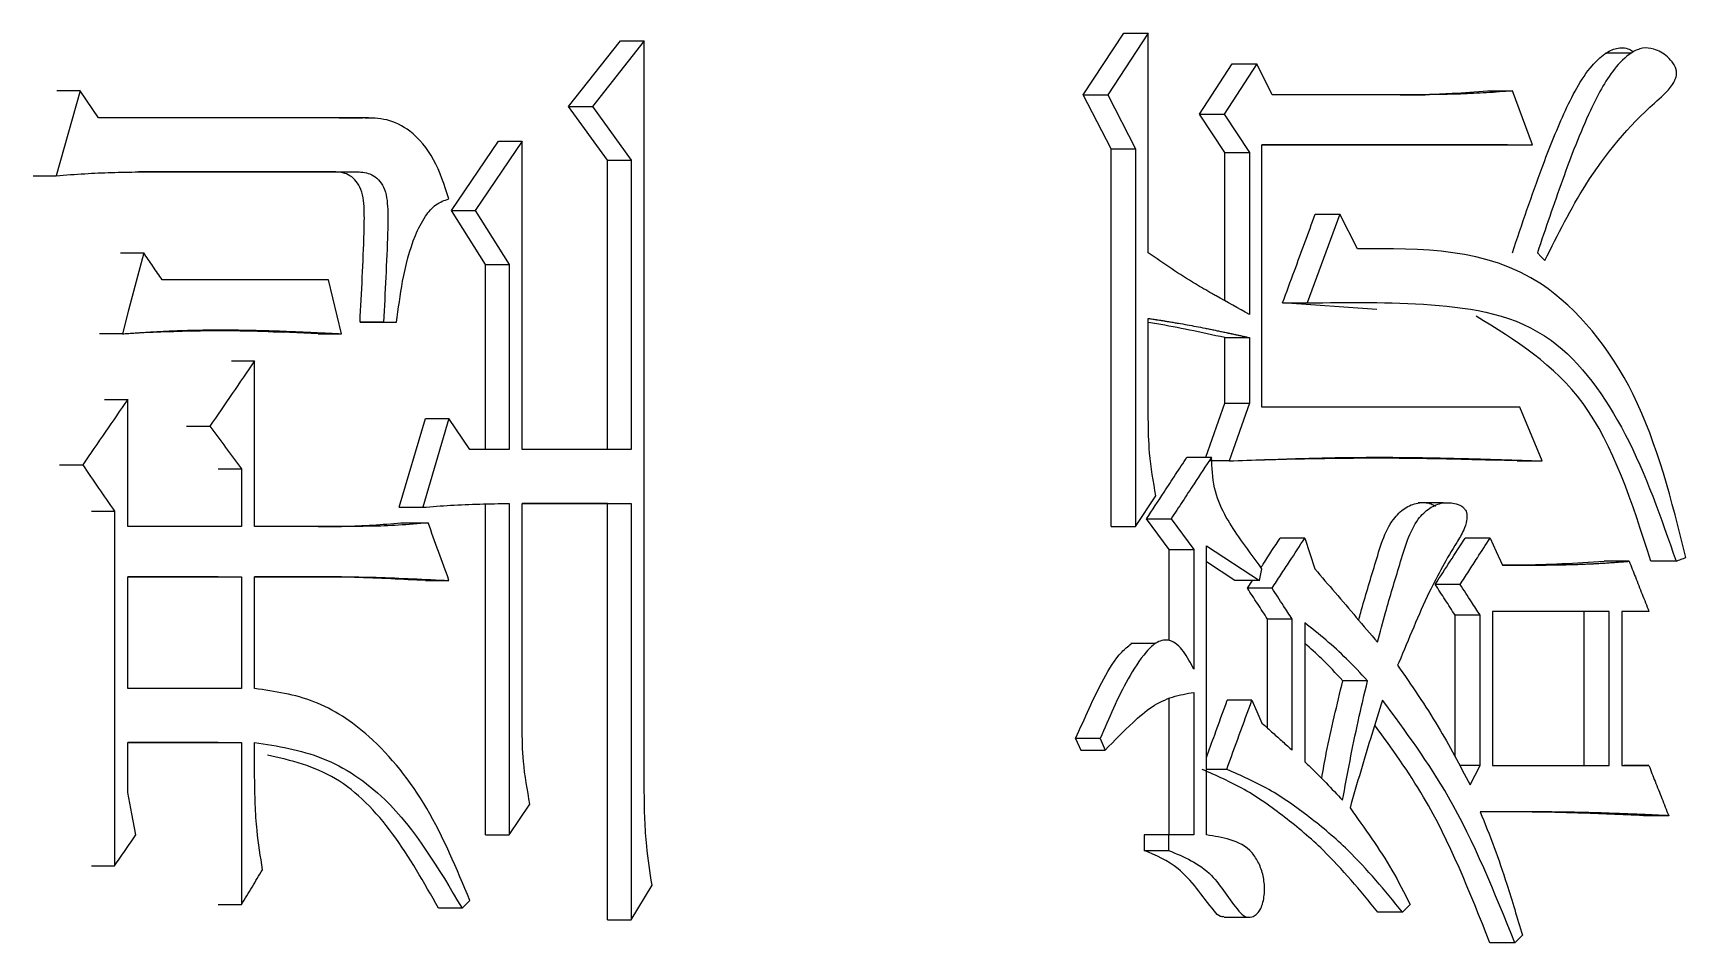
# Model space of a CAD drawing. Header units: millimetres. Extents: x 2028 to 4172, y 863 to 2379.
# Drawn here: x 2936.919 to 2941.558, y 1086.72 to 1089.273 of the extents above; entities that cross this region are included whole.
import ezdxf

# ---------------------------------------------------------------- set-up
doc = ezdxf.new("R2010")
doc.units = ezdxf.units.MM

msp = doc.modelspace()

# ---------------------------------------------------------------- linework, layer by layer
at = {"color": 7, "linetype": 'Continuous', "lineweight": 25}
for p, q in [((2938.4223, 1089.0672), (2938.5678, 1089.2511)), ((2938.6347, 1089.2511), (2938.489, 1089.0672)), ((2938.5678, 1089.2511), (2938.6347, 1089.2511)), ((2938.6347, 1087.1417), (2938.6347, 1089.2511)), ((2939.8668, 1089.0997), (2939.9805, 1089.2728)), ((2940.0492, 1089.2728), (2939.9353, 1089.0997)), ((2939.9805, 1089.2728), (2940.0492, 1089.2728)), ((2940.0492, 1088.6562), (2940.0492, 1089.2728)), ((2940.1932, 1089.0456), (2940.2851, 1089.1862)), ((2940.3543, 1089.1862), (2940.2622, 1089.0456)), ((2940.2851, 1089.1862), (2940.3543, 1089.1862)), ((2940.3967, 1089.0997), (2940.3543, 1089.1862)), ((2941.4043, 1089.2161), (2941.3329, 1089.2161)), ((2937.0509, 1089.1105), (2936.9838, 1088.8725)), ((2937.0509, 1089.1105), (2936.9862, 1089.1105)), ((2937.1031, 1089.0348), (2937.0509, 1089.1105)), ((2939.8668, 1089.0997), (2939.9353, 1089.0997)), ((2939.945, 1088.9483), (2939.8668, 1089.0997)), ((2939.9353, 1089.0997), (2940.0137, 1088.9483)), ((2940.8263, 1089.0997), (2940.3967, 1089.0997)), ((2940.7566, 1089.0997), (2940.8263, 1089.0997)), ((2941.0013, 1089.1105), (2941.0714, 1089.1105)), ((2941.1273, 1088.9591), (2941.0714, 1089.1105)), ((2938.4223, 1089.0672), (2938.489, 1089.0672)), ((2938.5315, 1088.9158), (2938.4223, 1089.0672)), ((2938.489, 1089.0672), (2938.5983, 1088.9158)), ((2940.1932, 1089.0456), (2940.2622, 1089.0456)), ((2940.2639, 1088.9374), (2940.1932, 1089.0456)), ((2940.2622, 1089.0456), (2940.333, 1088.9374)), ((2937.8439, 1089.0348), (2937.1031, 1089.0348)), ((2937.778, 1089.0348), (2937.8439, 1089.0348)), ((2937.8794, 1089.0342), (2937.8503, 1089.0342)), ((2938.0936, 1088.7752), (2938.2253, 1088.9699)), ((2938.2917, 1088.9699), (2938.1599, 1088.7752)), ((2938.2253, 1088.9699), (2938.2917, 1088.9699)), ((2938.2917, 1088.1045), (2938.2917, 1088.9699)), ((2940.3684, 1088.9591), (2941.1273, 1088.9591)), ((2940.3684, 1088.2235), (2940.3684, 1088.9591)), ((2941.0571, 1088.9591), (2940.3684, 1088.9591)), ((2941.0571, 1088.9591), (2941.1273, 1088.9591)), ((2938.5315, 1088.9158), (2938.5983, 1088.9158)), ((2938.5315, 1088.1045), (2938.5315, 1088.9158)), ((2938.5983, 1088.9158), (2938.5983, 1088.1045)), ((2939.945, 1088.9483), (2940.0137, 1088.9483)), ((2939.945, 1087.8882), (2939.945, 1088.9483)), ((2940.2639, 1088.9374), (2940.333, 1088.9374)), ((2940.2639, 1088.5216), (2940.2639, 1088.9374)), ((2940.333, 1088.9374), (2940.333, 1088.4831)), ((2936.9191, 1088.8725), (2936.9838, 1088.8725)), ((2937.2147, 1088.8833), (2937.8291, 1088.8833)), ((2937.7633, 1088.8833), (2937.2147, 1088.8833)), ((2937.7634, 1088.8833), (2937.8292, 1088.8833)), ((2938.0936, 1088.7752), (2938.1599, 1088.7752)), ((2938.1887, 1088.6237), (2938.0936, 1088.7752)), ((2938.1599, 1088.7752), (2938.2551, 1088.6237)), ((2940.5873, 1088.7644), (2940.4956, 1088.5156)), ((2940.5178, 1088.7644), (2940.5873, 1088.7644)), ((2940.6366, 1088.667), (2940.5873, 1088.7644)), ((2937.1646, 1088.6562), (2937.2296, 1088.6562)), ((2937.7849, 1088.429), (2937.748, 1088.5804)), ((2938.1887, 1088.6237), (2938.2551, 1088.6237)), ((2938.1887, 1088.1045), (2938.1887, 1088.6237)), ((2938.2551, 1088.6237), (2938.2551, 1088.1045)), ((2940.6905, 1088.4976), (2940.4263, 1088.5156)), ((2940.4263, 1088.5156), (2940.4956, 1088.5156)), ((2937.9028, 1088.4615), (2937.8368, 1088.4615)), ((2937.8736, 1088.4615), (2937.9396, 1088.4615)), ((2937.9028, 1088.4615), (2937.9396, 1088.4615)), ((2940.0492, 1088.191), (2940.0492, 1088.4723)), ((2937.1701, 1088.429), (2937.1052, 1088.429)), ((2937.7191, 1088.429), (2937.6196, 1088.4339)), ((2937.7191, 1088.429), (2937.7849, 1088.429)), ((2940.2639, 1088.4182), (2940.333, 1088.4182)), ((2940.2639, 1088.2343), (2940.2639, 1088.4182)), ((2940.333, 1088.4182), (2940.333, 1088.2343)), ((2937.4757, 1088.3533), (2937.5411, 1088.3533)), ((2937.5411, 1087.8881), (2937.5411, 1088.3533)), ((2937.12, 1088.2451), (2937.1849, 1088.2451)), ((2937.1849, 1087.8881), (2937.1849, 1088.2451)), ((2940.2111, 1088.0829), (2940.2639, 1088.2343)), ((2940.2639, 1088.2343), (2940.333, 1088.2343)), ((2940.333, 1088.2343), (2940.2764, 1088.0721)), ((2941.0923, 1088.2235), (2940.3684, 1088.2235)), ((2941.1552, 1088.0721), (2941.0923, 1088.2235)), ((2937.3499, 1088.1694), (2937.4152, 1088.1694)), ((2937.947, 1087.9422), (2938.0204, 1088.191)), ((2938.0865, 1088.191), (2938.0131, 1087.9422)), ((2938.0204, 1088.191), (2938.0865, 1088.191)), ((2938.1452, 1088.1045), (2938.0865, 1088.191)), ((2938.2551, 1088.1045), (2938.1452, 1088.1045)), ((2938.5983, 1088.1045), (2938.2917, 1088.1045)), ((2940.1578, 1088.0829), (2940.2268, 1088.0829)), ((2940.2764, 1088.0721), (2940.2197, 1088.0721)), ((2941.085, 1088.0721), (2941.0122, 1088.0748)), ((2941.085, 1088.0721), (2941.1552, 1088.0721)), ((2936.9936, 1088.0612), (2937.0584, 1088.0612)), ((2937.4387, 1088.0504), (2937.5041, 1088.0504)), ((2937.5041, 1088.0504), (2937.5041, 1087.8881)), ((2937.0829, 1087.9314), (2937.1477, 1087.9314)), ((2937.947, 1087.9422), (2938.0131, 1087.9422)), ((2938.1887, 1087.0228), (2938.1887, 1087.9516)), ((2938.2551, 1087.953), (2938.2551, 1087.0228)), ((2938.2917, 1087.953), (2938.5983, 1087.953)), ((2938.2917, 1087.3256), (2938.2917, 1087.953)), ((2938.5315, 1087.953), (2938.2917, 1087.953)), ((2938.5315, 1087.953), (2938.5983, 1087.953)), ((2938.5315, 1086.7848), (2938.5315, 1087.953)), ((2938.5983, 1087.953), (2938.5983, 1086.7848)), ((2940.0137, 1087.8882), (2940.0706, 1087.9747)), ((2940.8771, 1087.9543), (2940.8065, 1087.9543)), ((2937.5041, 1087.8881), (2937.1849, 1087.8881)), ((2937.7849, 1087.8881), (2937.5411, 1087.8881)), ((2937.7191, 1087.8881), (2937.7849, 1087.8881)), ((2937.9617, 1087.899), (2938.0278, 1087.899)), ((2939.945, 1087.8882), (2940.0137, 1087.8882)), ((2940.0444, 1087.9098), (2940.1132, 1087.9098)), ((2940.1082, 1087.8233), (2940.0444, 1087.9098)), ((2940.1132, 1087.9098), (2940.1771, 1087.8233)), ((2940.4885, 1087.8557), (2940.4192, 1087.8557)), ((2941.0085, 1087.8557), (2940.9385, 1087.8557)), ((2940.1082, 1087.8233), (2940.1771, 1087.8233)), ((2940.1082, 1087.568), (2940.1082, 1087.8233)), ((2940.1771, 1087.8233), (2940.1771, 1087.4879)), ((2940.2126, 1087.8341), (2940.3613, 1087.7367)), ((2941.3988, 1087.7908), (2941.3283, 1087.7908)), ((2937.1849, 1087.4338), (2937.1849, 1087.7475)), ((2937.1849, 1087.7475), (2937.5041, 1087.7475)), ((2937.4387, 1087.7475), (2937.1849, 1087.7475)), ((2937.4387, 1087.7475), (2937.5041, 1087.7475)), ((2937.5041, 1087.7475), (2937.5041, 1087.4338)), ((2937.5411, 1087.7475), (2937.7849, 1087.7475)), ((2937.5411, 1087.4338), (2937.5411, 1087.7475)), ((2937.7191, 1087.7475), (2937.5411, 1087.7475)), ((2937.7849, 1087.7475), (2937.7191, 1087.7475)), ((2940.2922, 1087.7367), (2940.2126, 1087.7889)), ((2940.3613, 1087.7367), (2940.3684, 1087.7692)), ((2938.0204, 1087.7367), (2938.0865, 1087.7367)), ((2940.3613, 1087.7367), (2940.2922, 1087.7367)), ((2940.3275, 1087.7151), (2940.3416, 1087.7367)), ((2940.3967, 1087.7151), (2940.3275, 1087.7151)), ((2940.9245, 1087.7259), (2940.8546, 1087.7259)), ((2940.4532, 1087.6285), (2940.384, 1087.6285)), ((2940.384, 1087.3226), (2940.384, 1087.6285)), ((2940.4532, 1087.2608), (2940.4532, 1087.6285)), ((2940.4885, 1087.6177), (2940.4885, 1087.2283)), ((2940.9805, 1087.6394), (2940.9105, 1087.6394)), ((2940.9105, 1087.2422), (2940.9105, 1087.6394)), ((2940.9805, 1087.2175), (2940.9805, 1087.6394)), ((2941.3432, 1087.6502), (2941.0155, 1087.6502)), ((2941.0155, 1087.6502), (2941.0155, 1087.2175)), ((2941.2728, 1087.2175), (2941.2728, 1087.6502)), ((2941.3432, 1087.2175), (2941.3432, 1087.6502)), ((2941.4543, 1087.6502), (2941.3779, 1087.6502)), ((2941.3779, 1087.6502), (2941.3779, 1087.2175)), ((2940.0688, 1087.5596), (2940.0001, 1087.5596)), ((2937.5041, 1087.4338), (2937.1849, 1087.4338)), ((2940.1771, 1087.423), (2940.1771, 1087.0228)), ((2940.6647, 1087.4555), (2940.5952, 1087.4555)), ((2940.1082, 1087.0228), (2940.1082, 1087.4052)), ((2940.3401, 1087.4014), (2940.271, 1087.4014)), ((2937.1849, 1087.2824), (2937.5041, 1087.2824)), ((2937.1849, 1087.1417), (2937.1849, 1087.2824)), ((2937.4387, 1087.2824), (2937.1849, 1087.2824)), ((2937.4387, 1087.2824), (2937.5041, 1087.2824)), ((2937.5041, 1087.2824), (2937.5041, 1086.828)), ((2937.5411, 1087.185), (2937.5411, 1087.2824)), ((2939.914, 1087.2932), (2939.8454, 1087.2932)), ((2939.8454, 1087.2932), (2939.8596, 1087.2608)), ((2939.914, 1087.2932), (2939.9282, 1087.2608)), ((2939.8596, 1087.2608), (2939.9282, 1087.2608)), ((2940.9805, 1087.2175), (2940.9237, 1087.2175)), ((2941.0155, 1087.2175), (2941.3432, 1087.2175)), ((2941.0155, 1087.2175), (2941.2728, 1087.2175)), ((2941.2728, 1087.2175), (2941.3432, 1087.2175)), ((2941.3779, 1087.2175), (2941.4543, 1087.2175)), ((2941.3779, 1087.2175), (2941.3838, 1087.2175)), ((2941.4543, 1087.2175), (2941.3838, 1087.2175)), ((2938.2551, 1087.0228), (2938.3137, 1087.1093)), ((2941.5098, 1087.0769), (2941.4392, 1087.0769)), ((2940.1061, 1087.0228), (2940.0373, 1087.0228)), ((2940.0373, 1087.0228), (2940.0373, 1086.9795)), ((2940.1061, 1087.0228), (2940.1061, 1086.9795)), ((2940.1771, 1087.0228), (2940.1061, 1087.0228)), ((2940.0373, 1086.9795), (2940.1061, 1086.9795)), ((2938.5983, 1086.7848), (2938.6565, 1086.8821)), ((2937.4387, 1086.828), (2937.5041, 1086.828)), ((2938.1232, 1086.8172), (2938.057, 1086.8172)), ((2938.1232, 1086.8172), (2938.1452, 1086.8389)), ((2940.7631, 1086.8064), (2940.7842, 1086.8281)), ((2940.262, 1086.7918), (2940.3315, 1086.7918)), ((2941.0783, 1086.7199), (2941.0993, 1086.7415)), ((2941.0783, 1086.7199), (2941.0083, 1086.7199))]:
    msp.add_line(p, q, dxfattribs=at)
at = {"color": 7, "linetype": 'Continuous', "lineweight": 25, "flags": 128}
for points in [[(2940.0137, 1088.9483), (2940.0137, 1088.5279), (2940.0137, 1087.8882)], [(2937.2296, 1088.6562), (2937.2048, 1088.5616), (2937.1874, 1088.4953), (2937.1701, 1088.429)], [(2941.1413, 1088.6561), (2941.1517, 1088.6453), (2941.1622, 1088.6345)], [(2937.1477, 1087.9314), (2937.1477, 1087.4338), (2937.1477, 1086.9362)], [(2940.4885, 1087.8557), (2940.5026, 1087.8124), (2940.5167, 1087.7692)], [(2941.0085, 1087.8557), (2941.026, 1087.8179), (2941.0434, 1087.78)], [(2940.2126, 1087.0228), (2940.2126, 1087.4284), (2940.2126, 1087.8341)], [(2941.5306, 1087.7908), (2941.5019, 1087.7908), (2941.4809, 1087.7908), (2941.4599, 1087.7908)], [(2940.3401, 1087.4014), (2940.3543, 1087.3689), (2940.3684, 1087.3365)], [(2940.2693, 1087.2067), (2940.2519, 1087.2067), (2940.2344, 1087.2067), (2940.2126, 1087.2067)], [(2940.9525, 1087.1634), (2940.9665, 1087.1904), (2940.9805, 1087.2175)], [(2937.2073, 1087.0228), (2937.1961, 1087.0822), (2937.1849, 1087.1417)], [(2938.1887, 1087.0228), (2938.2053, 1087.0228), (2938.2219, 1087.0228), (2938.2551, 1087.0228)], [(2937.0829, 1086.9362), (2937.099, 1086.9362), (2937.1153, 1086.9362), (2937.1477, 1086.9362)], [(2938.5315, 1086.7848), (2938.5482, 1086.7848), (2938.5649, 1086.7848), (2938.5983, 1086.7848)], [(2940.7631, 1086.8064), (2940.7377, 1086.8064), (2940.7156, 1086.8064), (2940.6935, 1086.8064)]]:
    msp.add_lwpolyline(points, dxfattribs=at)
at = {"color": 7, "linetype": 'Continuous', "lineweight": 25}
for points, knots in [([(2941.0711, 1088.6561), (2941.0983, 1088.7365), (2941.1432, 1088.8691), (2941.2134, 1089.0482), (2941.2716, 1089.1601), (2941.3275, 1089.2148), (2941.3633, 1089.2325), (2941.3927, 1089.2324), (2941.4074, 1089.2226), (2941.4115, 1089.2198)], [0, 0, 0, 0, 0.3361485, 0.5545018, 0.7752187, 0.8508574, 0.9131508, 0.9759063, 1, 1, 1, 1]), ([(2941.1622, 1088.6345), (2941.1988, 1088.7075), (2941.2842, 1088.8777), (2941.4142, 1089.0319), (2941.5093, 1089.1098), (2941.5274, 1089.1399), (2941.5316, 1089.152), (2941.5321, 1089.1637), (2941.5296, 1089.1752), (2941.5216, 1089.191), (2941.5014, 1089.2124), (2941.4716, 1089.2295), (2941.4362, 1089.2329), (2941.3966, 1089.2151), (2941.3427, 1089.16), (2941.2774, 1089.0365), (2941.2103, 1088.8602), (2941.1643, 1088.7243), (2941.1413, 1088.6561)], [0, 0, 0, 0, 0.163054, 0.3801016, 0.4338943, 0.4429487, 0.4520876, 0.4580059, 0.4639132, 0.4738466, 0.4929621, 0.5283931, 0.555625, 0.5828501, 0.6338445, 0.7244784, 0.8619279, 1, 1, 1, 1]), ([(2940.7566, 1089.0997), (2940.7809, 1089.1), (2940.8297, 1089.1005), (2940.9113, 1089.1038), (2940.9684, 1089.1081), (2941.0013, 1089.1105)], [0, 0, 0, 0, 0.297859, 0.595729, 1, 1, 1, 1]), ([(2941.0714, 1089.1105), (2941.0472, 1089.1087), (2940.9987, 1089.1049), (2940.917, 1089.101), (2940.8595, 1089.1002), (2940.8263, 1089.0997)], [0, 0, 0, 0, 0.29749, 0.594994, 1, 1, 1, 1]), ([(2938.0865, 1088.8076), (2938.0739, 1088.8458), (2938.0492, 1088.9207), (2937.985, 1088.9987), (2937.9126, 1089.0341), (2937.8667, 1089.0345), (2937.8439, 1089.0348)], [0, 0, 0, 0, 0.2915358, 0.5725288, 0.7872386, 1, 1, 1, 1]), ([(2936.9838, 1088.8725), (2937.0107, 1088.8746), (2937.0626, 1088.8786), (2937.1396, 1088.8818), (2937.1897, 1088.8828), (2937.2147, 1088.8833)], [0, 0, 0, 0, 0.349385, 0.674644, 1, 1, 1, 1]), ([(2937.8368, 1088.4615), (2937.8413, 1088.5455), (2937.8468, 1088.6514), (2937.8499, 1088.7773), (2937.8432, 1088.842), (2937.805, 1088.8808), (2937.7771, 1088.8825), (2937.7633, 1088.8833)], [0, 0, 0, 0, 0.512304, 0.645208, 0.775979, 0.889287, 1, 1, 1, 1]), ([(2937.8291, 1088.8833), (2937.843, 1088.8825), (2937.8709, 1088.8808), (2937.9092, 1088.842), (2937.9159, 1088.7773), (2937.9128, 1088.6514), (2937.9072, 1088.5455), (2937.9028, 1088.4615)], [0, 0, 0, 0, 0.110827, 0.224198, 0.354947, 0.487818, 1, 1, 1, 1]), ([(2937.9396, 1088.4615), (2937.9445, 1088.4999), (2937.9553, 1088.5832), (2937.9811, 1088.686), (2938.0167, 1088.7564), (2938.0489, 1088.7948), (2938.0739, 1088.8033), (2938.0865, 1088.8076)], [0, 0, 0, 0, 0.277213, 0.601616, 0.758833, 0.878188, 1, 1, 1, 1]), ([(2940.4263, 1088.5156), (2940.4373, 1088.5455), (2940.4581, 1088.602), (2940.4886, 1088.6849), (2940.5081, 1088.7379), (2940.5178, 1088.7644)], [0, 0, 0, 0, 0.361499, 0.68075, 1, 1, 1, 1]), ([(2937.2816, 1088.5804), (2937.2729, 1088.5931), (2937.2556, 1088.6183), (2937.2382, 1088.6435), (2937.2296, 1088.6562)], [0, 0, 0, 0, 0.499998, 1, 1, 1, 1]), ([(2940.333, 1088.4831), (2940.3018, 1088.5003), (2940.2668, 1088.5197), (2940.2163, 1088.5485), (2940.1518, 1088.5855), (2940.093, 1088.626), (2940.0492, 1088.6562)], [0, 0, 0, 0, 0.3251759, 0.3658228, 0.5284142, 1, 1, 1, 1]), ([(2941.5583, 1087.8016), (2941.5184, 1087.961), (2941.4408, 1088.2714), (2941.1155, 1088.6713), (2940.817, 1088.6686), (2940.6366, 1088.667)], [0, 0, 0, 0, 0.294377, 0.573566, 1, 1, 1, 1]), ([(2937.748, 1088.5804), (2937.6787, 1088.5804), (2937.5236, 1088.5804), (2937.3678, 1088.5804), (2937.2816, 1088.5804)], [0, 0, 0, 0, 0.447226, 1, 1, 1, 1]), ([(2940.4956, 1088.5156), (2940.6108, 1088.5171), (2940.8409, 1088.5203), (2941.177, 1088.4684), (2941.4051, 1088.1531), (2941.4882, 1087.9132), (2941.5306, 1087.7908)], [0, 0, 0, 0, 0.273656, 0.546764, 0.768873, 1, 1, 1, 1]), ([(2937.1701, 1088.429), (2937.1725, 1088.4292), (2937.1772, 1088.4295), (2937.1844, 1088.4299), (2937.1915, 1088.4304), (2937.1987, 1088.4309), (2937.2059, 1088.4314), (2937.213, 1088.4318), (2937.2202, 1088.4323), (2937.2262, 1088.4327), (2937.2321, 1088.433), (2937.2381, 1088.4334), (2937.2476, 1088.434), (2937.2572, 1088.4345), (2937.2691, 1088.4352), (2937.281, 1088.4359), (2937.2953, 1088.4366), (2937.3239, 1088.4379), (2937.3859, 1088.44), (2937.4622, 1088.4404), (2937.5288, 1088.4392), (2937.562, 1088.4383), (2937.5858, 1088.4377), (2937.6048, 1088.4371), (2937.6285, 1088.4362), (2937.6475, 1088.4354), (2937.6665, 1088.4346), (2937.6807, 1088.4339), (2937.6949, 1088.4333), (2937.7092, 1088.4326), (2937.721, 1088.4321), (2937.7305, 1088.4317), (2937.7376, 1088.4313), (2937.7447, 1088.431), (2937.7518, 1088.4307), (2937.7589, 1088.4303), (2937.766, 1088.43), (2937.772, 1088.4297), (2937.7782, 1088.4294), (2937.7822, 1088.4292), (2937.7849, 1088.429)], [0, 0, 0, 0, 0.011607, 0.023213, 0.034819, 0.046426, 0.058032, 0.069639, 0.081245, 0.092852, 0.098655, 0.110262, 0.121868, 0.145081, 0.156687, 0.1799, 0.203113, 0.226326, 0.31918, 0.504901, 0.597754, 0.64418, 0.667393, 0.713819, 0.737032, 0.783458, 0.806671, 0.829884, 0.853097, 0.87631, 0.899523, 0.911129, 0.922736, 0.934342, 0.945949, 0.957555, 0.969162, 0.980768, 0.986572, 1, 1, 1, 1]), ([(2937.8368, 1088.4615), (2937.8437, 1088.4615), (2937.8559, 1088.4615), (2937.8682, 1088.4615), (2937.8736, 1088.4615)], [0, 0, 0, 0, 0.56, 1, 1, 1, 1]), ([(2940.0492, 1088.4723), (2940.0513, 1088.472), (2940.0555, 1088.4713), (2940.0607, 1088.4705), (2940.0659, 1088.4697), (2940.0701, 1088.469), (2940.0743, 1088.4683), (2940.0785, 1088.4677), (2940.0826, 1088.467), (2940.0879, 1088.4662), (2940.092, 1088.4655), (2940.0972, 1088.4647), (2940.1025, 1088.4638), (2940.1087, 1088.4628), (2940.115, 1088.4618), (2940.1212, 1088.4607), (2940.1275, 1088.4597), (2940.14, 1088.4576), (2940.167, 1088.4528), (2940.194, 1088.4476), (2940.2148, 1088.4435), (2940.2231, 1088.4418), (2940.2313, 1088.4401), (2940.2417, 1088.4379), (2940.25, 1088.4362), (2940.2583, 1088.4345), (2940.2645, 1088.4331), (2940.2696, 1088.432), (2940.2748, 1088.4309), (2940.279, 1088.43), (2940.2831, 1088.4291), (2940.2872, 1088.4282), (2940.2914, 1088.4273), (2940.2965, 1088.4262), (2940.3007, 1088.4253), (2940.3058, 1088.4242), (2940.31, 1088.4233), (2940.3141, 1088.4224), (2940.3182, 1088.4215), (2940.3224, 1088.4206), (2940.3276, 1088.4194), (2940.3308, 1088.4187), (2940.333, 1088.4182)], [0, 0, 0, 0, 0.021952, 0.043903, 0.054879, 0.07683, 0.087806, 0.098782, 0.120733, 0.131709, 0.15366, 0.164636, 0.186587, 0.208539, 0.23049, 0.252442, 0.274393, 0.296345, 0.384151, 0.559767, 0.581718, 0.60367, 0.647573, 0.669524, 0.713427, 0.735378, 0.75733, 0.779281, 0.790257, 0.812208, 0.823184, 0.83416, 0.856111, 0.867087, 0.889038, 0.900014, 0.921966, 0.932941, 0.943917, 0.965868, 0.976844, 1, 1, 1, 1]), ([(2940.2639, 1088.4182), (2940.2309, 1088.4255), (2940.1673, 1088.4395), (2940.0957, 1088.4532), (2940.0571, 1088.4596), (2940.0492, 1088.4609)], [0, 0, 0, 0, 0.463687, 0.891018, 1, 1, 1, 1]), ([(2941.4599, 1087.7908), (2941.4075, 1087.9541), (2941.3058, 1088.2708), (2941.0795, 1088.4107), (2940.9699, 1088.4785)], [0, 0, 0, 0, 0.515406, 1, 1, 1, 1]), ([(2937.2367, 1088.4331), (2937.2367, 1088.4331), (2937.2366, 1088.4331), (2937.2372, 1088.4331), (2937.2556, 1088.4338), (2937.3268, 1088.4366), (2937.3961, 1088.4379), (2937.4388, 1088.4382), (2937.454, 1088.4382), (2937.4565, 1088.4382), (2937.4557, 1088.4382), (2937.481, 1088.438), (2937.5349, 1088.4372), (2937.5834, 1088.4353), (2937.6226, 1088.4338)], [0, 0, 0, 0, 0.0005302, 0.0045089, 0.0140623, 0.2259043, 0.4170896, 0.5139281, 0.5242527, 0.5327033, 0.5574379, 0.6257596, 0.6972067, 1, 1, 1, 1]), ([(2937.5411, 1088.3533), (2937.5201, 1088.3226), (2937.4782, 1088.2613), (2937.4362, 1088.2), (2937.4152, 1088.1694)], [0, 0, 0, 0, 0.5, 1, 1, 1, 1]), ([(2937.1849, 1088.2451), (2937.1639, 1088.2145), (2937.1217, 1088.1532), (2937.0795, 1088.0919), (2937.0584, 1088.0612)], [0, 0, 0, 0, 0.5, 1, 1, 1, 1]), ([(2937.4152, 1088.1694), (2937.43, 1088.1496), (2937.4597, 1088.1099), (2937.4893, 1088.0702), (2937.5041, 1088.0504)], [0, 0, 0, 0, 0.499998, 1, 1, 1, 1]), ([(2940.0706, 1087.9747), (2940.0635, 1088.0145), (2940.0509, 1088.0856), (2940.0497, 1088.1588), (2940.0492, 1088.191)], [0, 0, 0, 0, 0.558835, 1, 1, 1, 1]), ([(2940.0444, 1087.9098), (2940.0608, 1087.9348), (2940.0879, 1087.9761), (2940.1257, 1088.0338), (2940.1471, 1088.0665), (2940.1578, 1088.0829)], [0, 0, 0, 0, 0.432882, 0.716441, 1, 1, 1, 1]), ([(2940.2268, 1088.0829), (2940.2104, 1088.0579), (2940.1833, 1088.0166), (2940.1455, 1087.9589), (2940.124, 1087.9262), (2940.1132, 1087.9098)], [0, 0, 0, 0, 0.432629, 0.716314, 1, 1, 1, 1]), ([(2940.3684, 1087.7692), (2940.3465, 1087.7991), (2940.3103, 1087.8484), (2940.2618, 1087.9204), (2940.2307, 1087.9962), (2940.2281, 1088.0537), (2940.2268, 1088.0829)], [0, 0, 0, 0, 0.334385, 0.552202, 0.773272, 1, 1, 1, 1]), ([(2940.2764, 1088.0721), (2940.3426, 1088.0746), (2940.4751, 1088.0798), (2940.6236, 1088.0826), (2940.7079, 1088.0825), (2940.7285, 1088.0824), (2940.7347, 1088.0824), (2940.7409, 1088.0823), (2940.747, 1088.0823), (2940.7532, 1088.0823), (2940.7614, 1088.0822), (2940.7696, 1088.0821), (2940.7779, 1088.082), (2940.784, 1088.0819), (2940.7902, 1088.0819), (2940.7963, 1088.0818), (2940.8025, 1088.0817), (2940.8087, 1088.0816), (2940.8169, 1088.0815), (2940.8251, 1088.0813), (2940.8333, 1088.0812), (2940.8395, 1088.0811), (2940.8456, 1088.081), (2940.8518, 1088.0809), (2940.8579, 1088.0807), (2940.8641, 1088.0806), (2940.8703, 1088.0805), (2940.8764, 1088.0803), (2940.8846, 1088.0802), (2940.8928, 1088.08), (2940.901, 1088.0798), (2940.9072, 1088.0796), (2940.9133, 1088.0795), (2940.9195, 1088.0793), (2940.9256, 1088.0792), (2940.9318, 1088.079), (2940.94, 1088.0788), (2940.9481, 1088.0786), (2940.9563, 1088.0784), (2940.9625, 1088.0782), (2940.9686, 1088.078), (2940.9748, 1088.0779), (2940.9809, 1088.0777), (2940.9871, 1088.0775), (2940.9932, 1088.0773), (2940.9993, 1088.0771), (2941.0075, 1088.0769), (2941.0157, 1088.0766), (2941.0239, 1088.0764), (2941.03, 1088.0762), (2941.0362, 1088.076), (2941.0423, 1088.0758), (2941.0484, 1088.0756), (2941.0546, 1088.0754), (2941.0627, 1088.0751), (2941.0709, 1088.0749), (2941.0791, 1088.0746), (2941.0852, 1088.0744), (2941.0913, 1088.0742), (2941.0975, 1088.074), (2941.1036, 1088.0738), (2941.1097, 1088.0736), (2941.1159, 1088.0734), (2941.124, 1088.0731), (2941.1322, 1088.0728), (2941.1404, 1088.0726), (2941.1473, 1088.0723), (2941.1523, 1088.0722), (2941.1552, 1088.0721)], [0, 0, 0, 0, 0.22469, 0.449389, 0.505561, 0.512583, 0.519604, 0.526626, 0.533648, 0.540669, 0.547691, 0.561734, 0.568755, 0.575777, 0.582798, 0.58982, 0.596841, 0.603863, 0.610884, 0.624928, 0.631949, 0.638971, 0.645992, 0.653014, 0.660035, 0.667057, 0.674078, 0.6811, 0.688121, 0.702165, 0.709186, 0.716208, 0.723229, 0.730251, 0.737272, 0.744294, 0.751315, 0.765358, 0.77238, 0.779401, 0.786423, 0.793445, 0.800466, 0.807488, 0.814509, 0.821531, 0.828552, 0.842595, 0.849617, 0.856638, 0.86366, 0.870682, 0.877703, 0.884725, 0.891746, 0.905789, 0.912811, 0.919832, 0.926854, 0.933875, 0.940897, 0.947918, 0.95494, 0.961962, 0.976005, 0.983026, 0.990048, 1, 1, 1, 1]), ([(2940.3652, 1088.0754), (2940.3786, 1088.0759), (2940.455, 1088.0783), (2940.6706, 1088.0821), (2940.8555, 1088.0793), (2940.957, 1088.0768), (2940.9969, 1088.0756), (2941.012, 1088.0751), (2941.0122, 1088.0751), (2941.0123, 1088.0751)], [0, 0, 0, 0, 0.091246, 0.521297, 0.77416, 0.895412, 0.961125, 0.976415, 1, 1, 1, 1]), ([(2937.0584, 1088.0612), (2937.0733, 1088.0396), (2937.1031, 1087.9963), (2937.1328, 1087.953), (2937.1477, 1087.9314)], [0, 0, 0, 0, 0.499998, 1, 1, 1, 1]), ([(2938.0131, 1087.9422), (2938.039, 1087.9442), (2938.0923, 1087.9484), (2938.173, 1087.9516), (2938.2277, 1087.9526), (2938.2551, 1087.953)], [0, 0, 0, 0, 0.320446, 0.660167, 1, 1, 1, 1]), ([(2940.6398, 1087.6256), (2940.6417, 1087.6328), (2940.6557, 1087.6855), (2940.6857, 1087.78), (2940.7172, 1087.8922), (2940.7682, 1087.9419), (2940.8052, 1087.9565), (2940.8356, 1087.9564), (2940.8511, 1087.9479), (2940.8551, 1087.9457)], [0, 0, 0, 0, 0.046643, 0.342403, 0.639171, 0.748921, 0.858405, 0.963449, 1, 1, 1, 1]), ([(2940.6928, 1087.5637), (2940.7001, 1087.5916), (2940.7194, 1087.6653), (2940.7552, 1087.7802), (2940.7871, 1087.8927), (2940.8383, 1087.9421), (2940.8757, 1087.9572), (2940.9084, 1087.9545), (2940.93, 1087.9458), (2940.9392, 1087.9354), (2940.9427, 1087.9275), (2940.9441, 1087.9172), (2940.9423, 1087.9001), (2940.9336, 1087.8731), (2940.8938, 1087.8105), (2940.8275, 1087.6918), (2940.7795, 1087.57), (2940.7502, 1087.5014), (2940.7491, 1087.4988)], [0, 0, 0, 0, 0.080829, 0.213073, 0.345773, 0.395058, 0.444233, 0.491132, 0.518332, 0.527917, 0.53551, 0.543103, 0.555865, 0.581938, 0.622671, 0.782526, 0.991638, 1, 1, 1, 1]), ([(2937.7191, 1087.8881), (2937.7468, 1087.8883), (2937.8012, 1087.8885), (2937.8821, 1087.8927), (2937.9352, 1087.8969), (2937.9617, 1087.899)], [0, 0, 0, 0, 0.342239, 0.67104, 1, 1, 1, 1]), ([(2938.0278, 1087.899), (2938.0002, 1087.8963), (2937.9461, 1087.8912), (2937.865, 1087.8886), (2937.8116, 1087.8883), (2937.7849, 1087.8881)], [0, 0, 0, 0, 0.341779, 0.670798, 1, 1, 1, 1]), ([(2938.0865, 1087.7367), (2938.0767, 1087.7637), (2938.0572, 1087.8178), (2938.0376, 1087.8719), (2938.0278, 1087.899)], [0, 0, 0, 0, 0.499999, 1, 1, 1, 1]), ([(2940.3655, 1087.7733), (2940.3681, 1087.7773), (2940.386, 1087.8048), (2940.4039, 1087.8323), (2940.4192, 1087.8557)], [0, 0, 0, 0, 0.147167, 1, 1, 1, 1]), ([(2940.3967, 1087.7151), (2940.4048, 1087.7276), (2940.4212, 1087.7525), (2940.4518, 1087.7994), (2940.4742, 1087.8338), (2940.4885, 1087.8557)], [0, 0, 0, 0, 0.2662424, 0.5324848, 1, 1, 1, 1]), ([(2940.8546, 1087.7259), (2940.8686, 1087.7475), (2940.8966, 1087.7908), (2940.9245, 1087.8341), (2940.9385, 1087.8557)], [0, 0, 0, 0, 0.4999997, 1, 1, 1, 1]), ([(2940.9245, 1087.7259), (2940.9326, 1087.7384), (2940.9487, 1087.7633), (2940.9767, 1087.8066), (2940.9966, 1087.8374), (2941.0085, 1087.8557)], [0, 0, 0, 0, 0.288429, 0.576858, 1, 1, 1, 1]), ([(2941.0433, 1087.7803), (2941.0595, 1087.7803), (2941.1153, 1087.7804), (2941.2103, 1087.7836), (2941.289, 1087.7884), (2941.3283, 1087.7908)], [0, 0, 0, 0, 0.170166, 0.585003, 1, 1, 1, 1]), ([(2941.0434, 1087.78), (2941.083, 1087.7799), (2941.125, 1087.7798), (2941.1694, 1087.7803), (2941.1768, 1087.7804), (2941.1842, 1087.7805), (2941.1915, 1087.7806), (2941.1977, 1087.7807), (2941.2039, 1087.7808), (2941.2088, 1087.7809), (2941.215, 1087.781), (2941.2211, 1087.7812), (2941.231, 1087.7814), (2941.2408, 1087.7817), (2941.2507, 1087.782), (2941.2581, 1087.7822), (2941.2654, 1087.7825), (2941.2753, 1087.7829), (2941.2839, 1087.7833), (2941.2925, 1087.7837), (2941.2974, 1087.7839), (2941.3036, 1087.7842), (2941.3097, 1087.7846), (2941.3196, 1087.7851), (2941.3294, 1087.7857), (2941.3417, 1087.7865), (2941.3515, 1087.7872), (2941.3638, 1087.7881), (2941.3736, 1087.7889), (2941.3861, 1087.7898), (2941.3936, 1087.7904), (2941.3988, 1087.7908)], [0, 0, 0, 0, 0.332695, 0.353489, 0.374282, 0.395075, 0.415869, 0.436662, 0.447059, 0.467852, 0.478249, 0.499042, 0.519836, 0.561423, 0.582216, 0.603009, 0.623803, 0.644596, 0.686183, 0.69658, 0.717373, 0.72777, 0.748563, 0.769356, 0.810943, 0.831737, 0.873323, 0.894117, 0.935704, 0.956497, 1, 1, 1, 1]), ([(2941.3988, 1087.7908), (2941.4046, 1087.7761), (2941.4168, 1087.7453), (2941.4353, 1087.6984), (2941.448, 1087.6663), (2941.4543, 1087.6502)], [0, 0, 0, 0, 0.3137275, 0.6568637, 1, 1, 1, 1]), ([(2941.5306, 1087.7908), (2941.5352, 1087.7926), (2941.5444, 1087.7962), (2941.5537, 1087.7998), (2941.5583, 1087.8016)], [0, 0, 0, 0, 0.499988, 1, 1, 1, 1]), ([(2938.0204, 1087.7367), (2937.9881, 1087.7383), (2937.9219, 1087.7415), (2937.8215, 1087.7461), (2937.7532, 1087.747), (2937.7191, 1087.7475)], [0, 0, 0, 0, 0.321994, 0.660963, 1, 1, 1, 1]), ([(2937.7849, 1087.7475), (2937.8173, 1087.7471), (2937.8839, 1087.7462), (2937.9844, 1087.7417), (2938.0525, 1087.7384), (2938.0865, 1087.7367)], [0, 0, 0, 0, 0.321579, 0.660777, 1, 1, 1, 1]), ([(2940.5167, 1087.7692), (2940.5357, 1087.7471), (2940.5745, 1087.7019), (2940.6332, 1087.6334), (2940.6729, 1087.5869), (2940.6928, 1087.5637)], [0, 0, 0, 0, 0.321741, 0.660871, 1, 1, 1, 1]), ([(2940.384, 1087.6285), (2940.3746, 1087.643), (2940.3557, 1087.6718), (2940.3369, 1087.7007), (2940.3275, 1087.7151)], [0, 0, 0, 0, 0.500002, 1, 1, 1, 1]), ([(2940.4532, 1087.6285), (2940.4451, 1087.641), (2940.4316, 1087.6617), (2940.4127, 1087.6905), (2940.402, 1087.7069), (2940.3967, 1087.7151)], [0, 0, 0, 0, 0.4326487, 0.7163239, 1, 1, 1, 1]), ([(2940.9105, 1087.6394), (2940.9012, 1087.6538), (2940.8826, 1087.6826), (2940.8639, 1087.7115), (2940.8546, 1087.7259)], [0, 0, 0, 0, 0.500002, 1, 1, 1, 1]), ([(2940.9805, 1087.6394), (2940.9724, 1087.6518), (2940.959, 1087.6725), (2940.9404, 1087.7014), (2940.9298, 1087.7177), (2940.9245, 1087.7259)], [0, 0, 0, 0, 0.432649, 0.716324, 1, 1, 1, 1]), ([(2940.6647, 1087.4555), (2940.6451, 1087.4763), (2940.6074, 1087.5165), (2940.5484, 1087.5705), (2940.5085, 1087.602), (2940.4885, 1087.6177)], [0, 0, 0, 0, 0.349925, 0.674457, 1, 1, 1, 1]), ([(2939.8454, 1087.2932), (2939.8703, 1087.3499), (2939.9081, 1087.4357), (2939.9616, 1087.5268), (2939.992, 1087.5517), (2940.0009, 1087.559)], [0, 0, 0, 0, 0.578164, 0.875853, 1, 1, 1, 1]), ([(2940.1771, 1087.4879), (2940.1682, 1087.5053), (2940.1506, 1087.5393), (2940.1134, 1087.5739), (2940.0724, 1087.5667), (2940.0326, 1087.5262), (2939.976, 1087.4375), (2939.9386, 1087.3506), (2939.914, 1087.2932)], [0, 0, 0, 0, 0.121784, 0.238894, 0.329996, 0.425945, 0.621085, 1, 1, 1, 1]), ([(2940.5952, 1087.4555), (2940.5757, 1087.4765), (2940.5412, 1087.5136), (2940.5045, 1087.5463), (2940.4885, 1087.5605)], [0, 0, 0, 0, 0.56596, 1, 1, 1, 1]), ([(2940.7491, 1087.4988), (2940.788, 1087.4425), (2940.8439, 1087.3616), (2940.9089, 1087.2463), (2940.938, 1087.191), (2940.9525, 1087.1634)], [0, 0, 0, 0, 0.532376, 0.766064, 1, 1, 1, 1]), ([(2938.1452, 1086.8389), (2938.1082, 1086.9279), (2938.035, 1087.1036), (2937.8819, 1087.2966), (2937.7109, 1087.4091), (2937.5974, 1087.4256), (2937.5411, 1087.4338)], [0, 0, 0, 0, 0.289657, 0.571456, 0.787204, 1, 1, 1, 1]), ([(2939.9282, 1087.2608), (2939.954, 1087.2873), (2939.9964, 1087.3307), (2940.0583, 1087.3853), (2940.1169, 1087.4122), (2940.1571, 1087.4194), (2940.1771, 1087.423)], [0, 0, 0, 0, 0.3446396, 0.5657566, 0.7835326, 1, 1, 1, 1]), ([(2940.536, 1087.1813), (2940.5402, 1087.2051), (2940.5503, 1087.2634), (2940.5711, 1087.3545), (2940.5872, 1087.4218), (2940.5952, 1087.4555)], [0, 0, 0, 0, 0.256892, 0.628328, 1, 1, 1, 1]), ([(2940.5943, 1087.1201), (2940.6082, 1087.1942), (2940.6294, 1087.3069), (2940.6557, 1087.4175), (2940.6647, 1087.4555)], [0, 0, 0, 0, 0.6569803, 1, 1, 1, 1]), ([(2940.2126, 1087.2405), (2940.2203, 1087.2617), (2940.2397, 1087.3153), (2940.2592, 1087.3689), (2940.271, 1087.4014)], [0, 0, 0, 0, 0.3946343, 1, 1, 1, 1]), ([(2940.2693, 1087.2067), (2940.2811, 1087.2391), (2940.3047, 1087.304), (2940.3283, 1087.3689), (2940.3401, 1087.4014)], [0, 0, 0, 0, 0.4999996, 1, 1, 1, 1]), ([(2940.7069, 1087.4014), (2940.6967, 1087.3693), (2940.6758, 1087.3031), (2940.6452, 1087.2022), (2940.6253, 1087.1331), (2940.6154, 1087.0985)], [0, 0, 0, 0, 0.320379, 0.660141, 1, 1, 1, 1]), ([(2941.0783, 1086.7199), (2941.0211, 1086.8616), (2940.9196, 1087.1128), (2940.7715, 1087.3138), (2940.7069, 1087.4014)], [0, 0, 0, 0, 0.5642098, 1, 1, 1, 1]), ([(2938.3137, 1087.1093), (2938.3064, 1087.1491), (2938.2934, 1087.2202), (2938.2922, 1087.2934), (2938.2917, 1087.3256)], [0, 0, 0, 0, 0.5588348, 1, 1, 1, 1]), ([(2940.3684, 1087.3365), (2940.3786, 1087.3274), (2940.3979, 1087.3102), (2940.4261, 1087.2849), (2940.4442, 1087.2688), (2940.4532, 1087.2608)], [0, 0, 0, 0, 0.361282, 0.680641, 1, 1, 1, 1]), ([(2941.0083, 1086.7199), (2940.9517, 1086.8623), (2940.8628, 1087.0863), (2940.7324, 1087.2658), (2940.6848, 1087.3313)], [0, 0, 0, 0, 0.635566, 1, 1, 1, 1]), ([(2937.5411, 1087.2824), (2937.6054, 1087.2723), (2937.7349, 1087.2521), (2937.9506, 1087.1085), (2938.0573, 1086.9285), (2938.1232, 1086.8172)], [0, 0, 0, 0, 0.2734639, 0.5510094, 1, 1, 1, 1]), ([(2938.057, 1086.8172), (2938.0165, 1086.8892), (2937.9367, 1087.0313), (2937.7748, 1087.2004), (2937.643, 1087.2315), (2937.5773, 1087.247)], [0, 0, 0, 0, 0.339729, 0.670692, 1, 1, 1, 1]), ([(2940.6935, 1086.8064), (2940.6437, 1086.8669), (2940.562, 1086.9662), (2940.4328, 1087.0742), (2940.3204, 1087.1545), (2940.2402, 1087.1893), (2940.2003, 1087.2067)], [0, 0, 0, 0, 0.34442, 0.564747, 0.783429, 1, 1, 1, 1]), ([(2940.7631, 1086.8064), (2940.7133, 1086.8669), (2940.6314, 1086.9662), (2940.5021, 1087.0742), (2940.3896, 1087.1545), (2940.3093, 1087.1893), (2940.2693, 1087.2067)], [0, 0, 0, 0, 0.34436, 0.564684, 0.783385, 1, 1, 1, 1]), ([(2940.4885, 1087.2283), (2940.4986, 1087.2185), (2940.5187, 1087.1988), (2940.5542, 1087.1632), (2940.5791, 1087.1364), (2940.5943, 1087.1201)], [0, 0, 0, 0, 0.280921, 0.561854, 1, 1, 1, 1]), ([(2941.4543, 1087.2175), (2941.4601, 1087.2028), (2941.4723, 1087.172), (2941.4908, 1087.1251), (2941.5034, 1087.093), (2941.5098, 1087.0769)], [0, 0, 0, 0, 0.313727, 0.656864, 1, 1, 1, 1]), ([(2937.5633, 1086.9254), (2937.5576, 1086.9618), (2937.5479, 1087.0227), (2937.5421, 1087.1097), (2937.5414, 1087.1599), (2937.5411, 1087.185)], [0, 0, 0, 0, 0.425426, 0.712082, 1, 1, 1, 1]), ([(2938.6565, 1086.8821), (2938.6509, 1086.9185), (2938.6414, 1086.9794), (2938.6356, 1087.0665), (2938.635, 1087.1166), (2938.6347, 1087.1417)], [0, 0, 0, 0, 0.425369, 0.712054, 1, 1, 1, 1]), ([(2940.6154, 1087.0985), (2940.636, 1087.0699), (2940.6767, 1087.0134), (2940.7347, 1086.9249), (2940.7677, 1086.8604), (2940.7842, 1086.8281)], [0, 0, 0, 0, 0.3384511, 0.6681197, 1, 1, 1, 1]), ([(2941.5098, 1087.0769), (2941.5021, 1087.0772), (2941.4868, 1087.0779), (2941.4677, 1087.0787), (2941.4524, 1087.0794), (2941.4409, 1087.0799), (2941.4313, 1087.0803), (2941.4217, 1087.0807), (2941.4083, 1087.0812), (2941.3892, 1087.082), (2941.37, 1087.0827), (2941.3508, 1087.0834), (2941.3355, 1087.084), (2941.3163, 1087.0846), (2941.3009, 1087.085), (2941.2817, 1087.0855), (2941.2663, 1087.0859), (2941.2509, 1087.0862), (2941.2356, 1087.0865), (2941.2202, 1087.0868), (2941.2009, 1087.087), (2941.1875, 1087.0872), (2941.174, 1087.0873), (2941.1663, 1087.0874), (2941.1567, 1087.0875), (2941.149, 1087.0875), (2941.1412, 1087.0876), (2941.1335, 1087.0876), (2941.1258, 1087.0877), (2941.1162, 1087.0877), (2941.1085, 1087.0877), (2941.0988, 1087.0877), (2941.0911, 1087.0878), (2941.0815, 1087.0878), (2941.0738, 1087.0878), (2941.0661, 1087.0878), (2941.0583, 1087.0878), (2941.0506, 1087.0878), (2941.041, 1087.0878), (2941.0333, 1087.0878), (2941.0236, 1087.0878), (2941.0169, 1087.0877), (2941.0111, 1087.0877), (2941.0072, 1087.0877), (2941.0033, 1087.0877), (2940.9985, 1087.0877), (2940.9946, 1087.0877), (2940.99, 1087.0877), (2940.9856, 1087.0877), (2940.9822, 1087.0877), (2940.9805, 1087.0877)], [0, 0, 0, 0, 0.043584, 0.087168, 0.10896, 0.130753, 0.152545, 0.163441, 0.185233, 0.228817, 0.272401, 0.294193, 0.337777, 0.35957, 0.403154, 0.424946, 0.46853, 0.490322, 0.512114, 0.555699, 0.577491, 0.621075, 0.631971, 0.653763, 0.664659, 0.686451, 0.697347, 0.708243, 0.730035, 0.740931, 0.762723, 0.773619, 0.795412, 0.806308, 0.8281, 0.838996, 0.849892, 0.871684, 0.88258, 0.904372, 0.915268, 0.93706, 0.942508, 0.947956, 0.958852, 0.9643, 0.975196, 0.980644, 0.990322, 1, 1, 1, 1]), ([(2940.9805, 1087.0877), (2940.994, 1087.0547), (2941.0211, 1086.9888), (2941.06, 1086.8726), (2941.0849, 1086.7896), (2941.0993, 1086.7415)], [0, 0, 0, 0, 0.296607, 0.593255, 1, 1, 1, 1]), ([(2941.4392, 1087.0769), (2941.3779, 1087.0797), (2941.2595, 1087.0851), (2941.1065, 1087.0878), (2941.0148, 1087.0877), (2940.9805, 1087.0876)], [0, 0, 0, 0, 0.402188, 0.777041, 1, 1, 1, 1]), ([(2937.1477, 1086.9362), (2937.1577, 1086.9506), (2937.1775, 1086.9795), (2937.1973, 1087.0083), (2937.2073, 1087.0228)], [0, 0, 0, 0, 0.4999987, 1, 1, 1, 1]), ([(2940.1061, 1086.9795), (2940.1492, 1086.9617), (2940.2272, 1086.9296), (2940.2803, 1086.8331), (2940.3198, 1086.7917), (2940.3385, 1086.7909), (2940.3528, 1086.7992), (2940.3633, 1086.8117), (2940.3728, 1086.835), (2940.377, 1086.8686), (2940.3728, 1086.9086), (2940.3604, 1086.9444), (2940.3326, 1086.9877), (2940.2791, 1087.0131), (2940.2347, 1087.0195), (2940.2126, 1087.0228)], [0, 0, 0, 0, 0.230991, 0.417984, 0.453958, 0.487906, 0.511162, 0.535138, 0.560232, 0.612084, 0.662769, 0.713245, 0.762331, 0.881446, 1, 1, 1, 1]), ([(2940.2615, 1086.7936), (2940.2582, 1086.7935), (2940.248, 1086.793), (2940.2043, 1086.845), (2940.1476, 1086.9328), (2940.0707, 1086.9653), (2940.0373, 1086.9795)], [0, 0, 0, 0, 0.036093, 0.112614, 0.614141, 1, 1, 1, 1]), ([(2937.5041, 1086.828), (2937.514, 1086.8443), (2937.5337, 1086.8767), (2937.5535, 1086.9092), (2937.5633, 1086.9254)], [0, 0, 0, 0, 0.499998, 1, 1, 1, 1])]:
    msp.add_open_spline(points, degree=3, knots=knots, dxfattribs=at)

doc.saveas('drawing.dxf')
